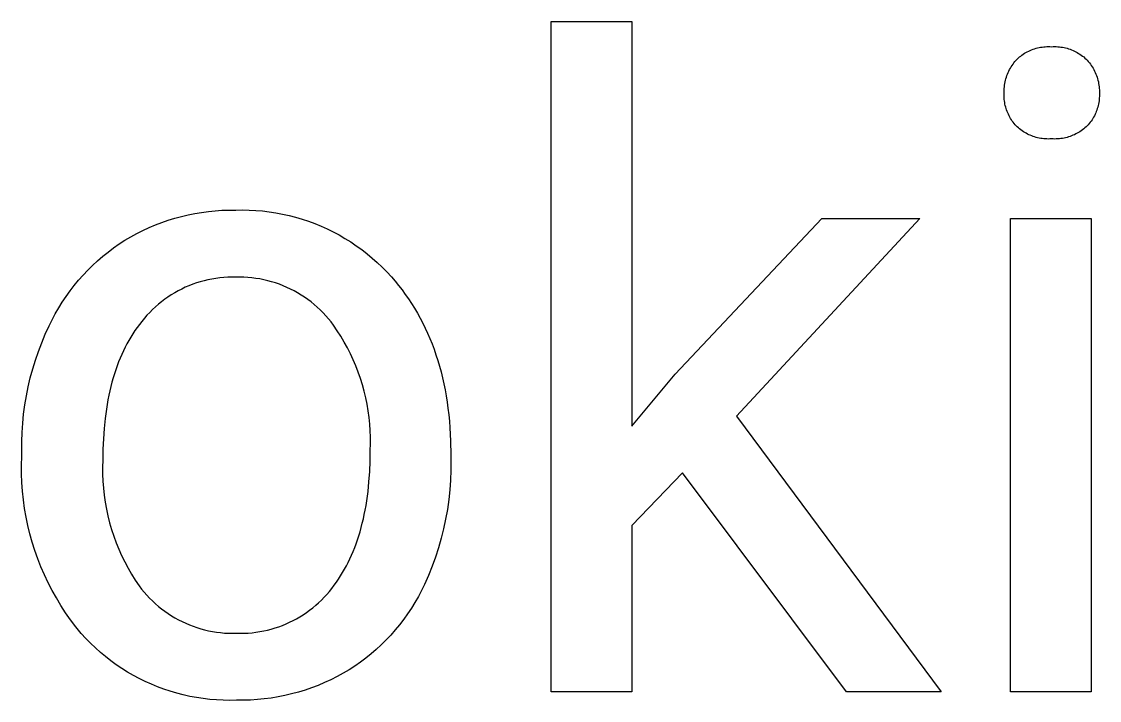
# Model space of a CAD drawing. Header units: millimetres. Extents: x 4001 to 9794, y -321 to 3726.
# Drawn here: x 8382.6 to 8440.2, y -61.9 to -25.6 of the extents above; entities that cross this region are included whole.
import ezdxf

# ---------------------------------------------------------------- set-up
doc = ezdxf.new("R2010")
doc.units = ezdxf.units.MM
doc.header["$MEASUREMENT"] = 0
doc.layers.add('Domyślny', color=7, linetype='Continuous', true_color=0x000000)

msp = doc.modelspace()

# ---------------------------------------------------------------- linework, layer by layer
at = {"layer": 'Domyślny'}
for p, q in [((8410.937, -61.413), (8410.937, -25.623)), ((8410.937, -25.623), (8415.239, -25.623)), ((8415.239, -25.623), (8415.239, -47.233)), ((8436.746, -27.074), (8436.826, -27.05)), ((8436.826, -27.05), (8436.907, -27.029)), ((8436.907, -27.029), (8436.989, -27.01)), ((8436.989, -27.01), (8437.071, -26.994)), ((8437.071, -26.994), (8437.154, -26.982)), ((8437.154, -26.982), (8437.237, -26.972)), ((8437.237, -26.972), (8437.32, -26.965)), ((8437.32, -26.965), (8437.404, -26.96)), ((8437.404, -26.96), (8437.488, -26.959)), ((8437.488, -26.959), (8437.571, -26.961)), ((8437.571, -26.961), (8437.655, -26.966)), ((8437.655, -26.966), (8437.739, -26.961)), ((8437.739, -26.961), (8437.823, -26.96)), ((8437.823, -26.96), (8437.907, -26.961)), ((8437.907, -26.961), (8437.991, -26.965)), ((8437.991, -26.965), (8438.075, -26.972)), ((8438.075, -26.972), (8438.159, -26.982)), ((8438.159, -26.982), (8438.242, -26.995)), ((8438.242, -26.995), (8438.324, -27.011)), ((8438.324, -27.011), (8438.406, -27.03)), ((8438.406, -27.03), (8438.488, -27.051)), ((8438.488, -27.051), (8438.568, -27.075)), ((8435.759, -27.686), (8435.819, -27.627)), ((8435.819, -27.627), (8435.88, -27.57)), ((8435.88, -27.57), (8435.943, -27.515)), ((8435.943, -27.515), (8436.009, -27.463)), ((8436.009, -27.463), (8436.076, -27.413)), ((8436.076, -27.413), (8436.145, -27.365)), ((8436.145, -27.365), (8436.215, -27.319)), ((8436.215, -27.319), (8436.287, -27.277)), ((8436.287, -27.277), (8436.36, -27.236)), ((8436.36, -27.236), (8436.435, -27.199)), ((8436.435, -27.199), (8436.511, -27.163)), ((8436.511, -27.163), (8436.588, -27.131)), ((8436.588, -27.131), (8436.667, -27.101)), ((8436.667, -27.101), (8436.746, -27.074)), ((8438.568, -27.075), (8438.648, -27.102)), ((8438.648, -27.102), (8438.726, -27.132)), ((8438.726, -27.132), (8438.804, -27.164)), ((8438.804, -27.164), (8438.88, -27.199)), ((8438.88, -27.199), (8438.956, -27.237)), ((8438.956, -27.237), (8439.03, -27.277)), ((8439.03, -27.277), (8439.102, -27.32)), ((8439.102, -27.32), (8439.173, -27.365)), ((8439.173, -27.365), (8439.242, -27.413)), ((8439.242, -27.413), (8439.31, -27.463)), ((8439.31, -27.463), (8439.376, -27.515)), ((8439.376, -27.515), (8439.44, -27.57)), ((8439.44, -27.57), (8439.502, -27.627)), ((8439.502, -27.627), (8439.562, -27.686)), ((8435.374, -28.266), (8435.413, -28.188)), ((8435.413, -28.188), (8435.455, -28.111)), ((8435.455, -28.111), (8435.499, -28.036)), ((8435.499, -28.036), (8435.546, -27.963)), ((8435.546, -27.963), (8435.596, -27.891)), ((8435.596, -27.891), (8435.648, -27.82)), ((8435.648, -27.82), (8435.702, -27.752)), ((8435.702, -27.752), (8435.759, -27.686)), ((8439.562, -27.686), (8439.619, -27.752)), ((8439.619, -27.752), (8439.674, -27.82)), ((8439.674, -27.82), (8439.727, -27.89)), ((8439.727, -27.89), (8439.777, -27.961)), ((8439.777, -27.961), (8439.825, -28.035)), ((8439.825, -28.035), (8439.87, -28.11)), ((8439.87, -28.11), (8439.913, -28.186)), ((8439.913, -28.186), (8439.953, -28.264)), ((8435.175, -28.843), (8435.195, -28.758)), ((8435.195, -28.758), (8435.218, -28.674)), ((8435.218, -28.674), (8435.243, -28.59)), ((8435.243, -28.59), (8435.272, -28.507)), ((8435.272, -28.507), (8435.303, -28.426)), ((8435.303, -28.426), (8435.337, -28.345)), ((8435.337, -28.345), (8435.374, -28.266)), ((8439.953, -28.264), (8439.99, -28.343)), ((8439.99, -28.343), (8440.025, -28.424)), ((8440.025, -28.424), (8440.056, -28.506)), ((8440.056, -28.506), (8440.085, -28.588)), ((8440.085, -28.588), (8440.111, -28.672)), ((8440.111, -28.672), (8440.134, -28.756)), ((8440.134, -28.756), (8440.154, -28.842)), ((8435.119, -29.363), (8435.121, -29.276)), ((8435.121, -29.276), (8435.126, -29.189)), ((8435.126, -29.189), (8435.134, -29.102)), ((8435.134, -29.102), (8435.145, -29.015)), ((8435.145, -29.015), (8435.159, -28.929)), ((8435.159, -28.929), (8435.175, -28.843)), ((8440.154, -28.842), (8440.171, -28.928)), ((8440.171, -28.928), (8440.186, -29.014)), ((8440.186, -29.014), (8440.197, -29.101)), ((8440.197, -29.101), (8440.205, -29.188)), ((8440.205, -29.188), (8440.21, -29.275)), ((8440.21, -29.275), (8440.213, -29.363)), ((8435.118, -29.533), (8435.119, -29.451)), ((8435.12, -29.616), (8435.118, -29.533)), ((8435.119, -29.451), (8435.119, -29.363)), ((8435.124, -29.698), (8435.12, -29.616)), ((8435.131, -29.781), (8435.124, -29.698)), ((8435.141, -29.863), (8435.131, -29.781)), ((8435.153, -29.944), (8435.141, -29.863)), ((8440.19, -29.864), (8440.177, -29.946)), ((8440.2, -29.782), (8440.19, -29.864)), ((8440.207, -29.699), (8440.2, -29.782)), ((8440.211, -29.616), (8440.207, -29.699)), ((8440.213, -29.533), (8440.211, -29.616)), ((8440.213, -29.363), (8440.212, -29.451)), ((8440.212, -29.451), (8440.213, -29.533)), ((8435.168, -30.026), (8435.153, -29.944)), ((8435.186, -30.106), (8435.168, -30.026)), ((8435.207, -30.186), (8435.186, -30.106)), ((8435.23, -30.266), (8435.207, -30.186)), ((8435.256, -30.344), (8435.23, -30.266)), ((8435.285, -30.422), (8435.256, -30.344)), ((8435.316, -30.498), (8435.285, -30.422)), ((8435.349, -30.574), (8435.316, -30.498)), ((8440.012, -30.5), (8439.978, -30.576)), ((8440.043, -30.424), (8440.012, -30.5)), ((8440.072, -30.346), (8440.043, -30.424)), ((8440.099, -30.267), (8440.072, -30.346)), ((8440.122, -30.188), (8440.099, -30.267)), ((8440.143, -30.108), (8440.122, -30.188)), ((8440.162, -30.027), (8440.143, -30.108)), ((8440.177, -29.946), (8440.162, -30.027)), ((8435.385, -30.648), (8435.349, -30.574)), ((8435.424, -30.721), (8435.385, -30.648)), ((8435.465, -30.793), (8435.424, -30.721)), ((8435.508, -30.863), (8435.465, -30.793)), ((8435.554, -30.932), (8435.508, -30.863)), ((8435.602, -30.999), (8435.554, -30.932)), ((8435.652, -31.065), (8435.602, -30.999)), ((8435.705, -31.129), (8435.652, -31.065)), ((8439.67, -31.066), (8439.617, -31.129)), ((8439.721, -31), (8439.67, -31.066)), ((8439.77, -30.933), (8439.721, -31)), ((8439.816, -30.865), (8439.77, -30.933)), ((8439.86, -30.795), (8439.816, -30.865)), ((8439.902, -30.723), (8439.86, -30.795)), ((8439.941, -30.65), (8439.902, -30.723)), ((8439.978, -30.576), (8439.941, -30.65)), ((8435.759, -31.191), (8435.705, -31.129)), ((8435.819, -31.248), (8435.759, -31.191)), ((8435.882, -31.304), (8435.819, -31.248)), ((8435.946, -31.357), (8435.882, -31.304)), ((8436.012, -31.408), (8435.946, -31.357)), ((8436.079, -31.456), (8436.012, -31.408)), ((8436.149, -31.503), (8436.079, -31.456)), ((8436.219, -31.547), (8436.149, -31.503)), ((8436.291, -31.588), (8436.219, -31.547)), ((8436.365, -31.627), (8436.291, -31.588)), ((8436.44, -31.663), (8436.365, -31.627)), ((8436.516, -31.697), (8436.44, -31.663)), ((8438.876, -31.663), (8438.799, -31.697)), ((8438.951, -31.626), (8438.876, -31.663)), ((8439.025, -31.587), (8438.951, -31.626)), ((8439.098, -31.546), (8439.025, -31.587)), ((8439.169, -31.502), (8439.098, -31.546)), ((8439.239, -31.456), (8439.169, -31.502)), ((8439.307, -31.407), (8439.239, -31.456)), ((8439.373, -31.356), (8439.307, -31.407)), ((8439.438, -31.303), (8439.373, -31.356)), ((8439.501, -31.248), (8439.438, -31.303)), ((8439.562, -31.191), (8439.501, -31.248)), ((8439.617, -31.129), (8439.562, -31.191)), ((8436.593, -31.729), (8436.516, -31.697)), ((8436.671, -31.757), (8436.593, -31.729)), ((8436.75, -31.783), (8436.671, -31.757)), ((8436.83, -31.807), (8436.75, -31.783)), ((8436.911, -31.827), (8436.83, -31.807)), ((8436.992, -31.845), (8436.911, -31.827)), ((8437.074, -31.86), (8436.992, -31.845)), ((8437.157, -31.872), (8437.074, -31.86)), ((8437.239, -31.882), (8437.157, -31.872)), ((8437.322, -31.888), (8437.239, -31.882)), ((8437.405, -31.892), (8437.322, -31.888)), ((8437.489, -31.893), (8437.405, -31.892)), ((8437.572, -31.891), (8437.489, -31.893)), ((8437.655, -31.887), (8437.572, -31.891)), ((8437.739, -31.891), (8437.655, -31.887)), ((8437.822, -31.893), (8437.739, -31.891)), ((8437.906, -31.892), (8437.822, -31.893)), ((8437.989, -31.888), (8437.906, -31.892)), ((8438.073, -31.881), (8437.989, -31.888)), ((8438.156, -31.872), (8438.073, -31.881)), ((8438.238, -31.859), (8438.156, -31.872)), ((8438.321, -31.844), (8438.238, -31.859)), ((8438.402, -31.826), (8438.321, -31.844)), ((8438.483, -31.806), (8438.402, -31.826)), ((8438.564, -31.782), (8438.483, -31.806)), ((8438.643, -31.756), (8438.564, -31.782)), ((8438.722, -31.728), (8438.643, -31.756)), ((8438.799, -31.697), (8438.722, -31.728)), ((8393.346, -35.701), (8393.711, -35.689)), ((8393.711, -35.689), (8394.077, -35.689)), ((8394.077, -35.689), (8394.436, -35.683)), ((8394.436, -35.683), (8394.796, -35.688)), ((8394.796, -35.688), (8395.155, -35.706)), ((8390.131, -36.349), (8390.476, -36.23)), ((8390.476, -36.23), (8390.826, -36.122)), ((8390.826, -36.122), (8391.179, -36.026)), ((8391.179, -36.026), (8391.535, -35.942)), ((8391.535, -35.942), (8391.893, -35.87)), ((8391.893, -35.87), (8392.254, -35.809)), ((8392.254, -35.809), (8392.617, -35.761)), ((8392.617, -35.761), (8392.981, -35.725)), ((8392.981, -35.725), (8393.346, -35.701)), ((8395.155, -35.706), (8395.513, -35.736)), ((8395.513, -35.736), (8395.871, -35.778)), ((8395.871, -35.778), (8396.226, -35.832)), ((8396.226, -35.832), (8396.58, -35.898)), ((8396.58, -35.898), (8396.931, -35.976)), ((8396.931, -35.976), (8397.279, -36.066)), ((8397.279, -36.066), (8397.624, -36.167)), ((8397.624, -36.167), (8397.965, -36.281)), ((8417.543, -44.455), (8425.382, -36.137)), ((8430.618, -36.137), (8420.821, -46.695)), ((8425.382, -36.137), (8430.618, -36.137)), ((8435.469, -61.413), (8435.469, -36.137)), ((8435.469, -36.137), (8439.775, -36.137)), ((8439.775, -36.137), (8439.775, -61.413)), ((8388.793, -36.939), (8389.12, -36.775)), ((8389.12, -36.775), (8389.452, -36.621)), ((8389.452, -36.621), (8389.789, -36.48)), ((8389.789, -36.48), (8390.131, -36.349)), ((8397.965, -36.281), (8398.302, -36.405)), ((8398.302, -36.405), (8398.635, -36.542)), ((8398.635, -36.542), (8398.963, -36.689)), ((8398.963, -36.689), (8399.286, -36.847)), ((8387.851, -37.498), (8388.156, -37.299)), ((8388.156, -37.299), (8388.472, -37.113)), ((8388.472, -37.113), (8388.793, -36.939)), ((8399.286, -36.847), (8399.603, -37.017)), ((8399.603, -37.017), (8399.914, -37.197)), ((8399.914, -37.197), (8400.219, -37.387)), ((8400.219, -37.387), (8400.518, -37.588)), ((8386.979, -38.154), (8387.262, -37.926)), ((8387.262, -37.926), (8387.553, -37.707)), ((8387.553, -37.707), (8387.851, -37.498)), ((8400.518, -37.588), (8400.809, -37.798)), ((8400.809, -37.798), (8401.093, -38.019)), ((8386.436, -38.639), (8386.703, -38.392)), ((8386.703, -38.392), (8386.979, -38.154)), ((8401.093, -38.019), (8401.37, -38.248)), ((8401.37, -38.248), (8401.639, -38.488)), ((8401.639, -38.488), (8401.899, -38.736)), ((8385.927, -39.159), (8386.177, -38.895)), ((8386.177, -38.895), (8386.436, -38.639)), ((8401.899, -38.736), (8402.151, -38.993)), ((8402.151, -38.993), (8402.393, -39.258)), ((8385.231, -40), (8385.453, -39.712)), ((8385.453, -39.712), (8385.685, -39.432)), ((8385.685, -39.432), (8385.927, -39.159)), ((8391.782, -39.65), (8391.583, -39.727)), ((8391.983, -39.58), (8391.782, -39.65)), ((8392.186, -39.516), (8391.983, -39.58)), ((8392.391, -39.46), (8392.186, -39.516)), ((8392.598, -39.411), (8392.391, -39.46)), ((8392.806, -39.369), (8392.598, -39.411)), ((8393.016, -39.334), (8392.806, -39.369)), ((8393.227, -39.306), (8393.016, -39.334)), ((8393.439, -39.286), (8393.227, -39.306)), ((8393.651, -39.272), (8393.439, -39.286)), ((8393.864, -39.267), (8393.651, -39.272)), ((8394.077, -39.268), (8393.864, -39.267)), ((8394.293, -39.266), (8394.077, -39.268)), ((8394.509, -39.271), (8394.293, -39.266)), ((8394.725, -39.284), (8394.509, -39.271)), ((8394.94, -39.304), (8394.725, -39.284)), ((8395.154, -39.332), (8394.94, -39.304)), ((8395.368, -39.367), (8395.154, -39.332)), ((8395.58, -39.409), (8395.368, -39.367)), ((8395.79, -39.459), (8395.58, -39.409)), ((8395.999, -39.516), (8395.79, -39.459)), ((8396.205, -39.58), (8395.999, -39.516)), ((8396.409, -39.651), (8396.205, -39.58)), ((8396.611, -39.729), (8396.409, -39.651)), ((8402.393, -39.258), (8402.589, -39.483)), ((8402.589, -39.483), (8402.778, -39.713)), ((8402.778, -39.713), (8402.961, -39.948)), ((8384.815, -40.598), (8385.018, -40.296)), ((8385.018, -40.296), (8385.231, -40)), ((8390.638, -40.213), (8390.46, -40.329)), ((8390.82, -40.103), (8390.638, -40.213)), ((8391.006, -39.999), (8390.82, -40.103)), ((8391.195, -39.902), (8391.006, -39.999)), ((8391.388, -39.811), (8391.195, -39.902)), ((8391.583, -39.727), (8391.388, -39.811)), ((8396.809, -39.815), (8396.611, -39.729)), ((8397.005, -39.906), (8396.809, -39.815)), ((8397.197, -40.005), (8397.005, -39.906)), ((8397.386, -40.11), (8397.197, -40.005)), ((8397.571, -40.222), (8397.386, -40.11)), ((8397.752, -40.34), (8397.571, -40.222)), ((8402.961, -39.948), (8403.138, -40.187)), ((8403.138, -40.187), (8403.308, -40.43)), ((8384.623, -40.907), (8384.815, -40.598)), ((8389.79, -40.853), (8389.634, -40.998)), ((8389.951, -40.714), (8389.79, -40.853)), ((8390.116, -40.58), (8389.951, -40.714)), ((8390.286, -40.451), (8390.116, -40.58)), ((8390.46, -40.329), (8390.286, -40.451)), ((8397.929, -40.464), (8397.752, -40.34)), ((8398.102, -40.594), (8397.929, -40.464)), ((8398.27, -40.731), (8398.102, -40.594)), ((8398.433, -40.872), (8398.27, -40.731)), ((8398.591, -41.02), (8398.433, -40.872)), ((8403.308, -40.43), (8403.472, -40.679)), ((8403.472, -40.679), (8403.631, -40.932)), ((8384.269, -41.544), (8384.441, -41.222)), ((8384.441, -41.222), (8384.623, -40.907)), ((8389.338, -41.304), (8389.199, -41.464)), ((8389.484, -41.148), (8389.338, -41.304)), ((8389.634, -40.998), (8389.484, -41.148)), ((8398.744, -41.173), (8398.591, -41.02)), ((8398.892, -41.33), (8398.744, -41.173)), ((8399.034, -41.493), (8398.892, -41.33)), ((8403.631, -40.932), (8403.783, -41.189)), ((8403.783, -41.189), (8403.928, -41.451)), ((8403.928, -41.451), (8404.068, -41.718)), ((8383.904, -42.318), (8384.109, -41.87)), ((8384.109, -41.87), (8384.269, -41.544)), ((8388.815, -41.959), (8388.699, -42.123)), ((8388.936, -41.799), (8388.815, -41.959)), ((8389.064, -41.629), (8388.936, -41.799)), ((8389.199, -41.464), (8389.064, -41.629)), ((8399.17, -41.661), (8399.034, -41.493)), ((8399.3, -41.834), (8399.17, -41.661)), ((8399.501, -42.127), (8399.3, -41.834)), ((8404.068, -41.718), (8404.201, -41.989)), ((8404.201, -41.989), (8404.328, -42.265)), ((8383.715, -42.772), (8383.904, -42.318)), ((8388.478, -42.465), (8388.373, -42.643)), ((8388.586, -42.292), (8388.478, -42.465)), ((8388.699, -42.123), (8388.586, -42.292)), ((8399.692, -42.426), (8399.501, -42.127)), ((8399.873, -42.732), (8399.692, -42.426)), ((8404.328, -42.265), (8404.449, -42.546)), ((8404.449, -42.546), (8404.564, -42.831)), ((8383.54, -43.232), (8383.715, -42.772)), ((8388.174, -43.01), (8388.081, -43.2)), ((8388.272, -42.824), (8388.174, -43.01)), ((8388.373, -42.643), (8388.272, -42.824)), ((8400.044, -43.044), (8399.873, -42.732)), ((8400.205, -43.361), (8400.044, -43.044)), ((8404.564, -42.831), (8404.673, -43.121)), ((8404.673, -43.121), (8404.775, -43.415)), ((8383.237, -44.167), (8383.381, -43.697)), ((8383.381, -43.697), (8383.54, -43.232)), ((8387.905, -43.593), (8387.823, -43.796)), ((8387.991, -43.395), (8387.905, -43.593)), ((8388.081, -43.2), (8387.991, -43.395)), ((8400.354, -43.684), (8400.205, -43.361)), ((8400.493, -44.011), (8400.354, -43.684)), ((8404.775, -43.415), (8404.871, -43.714)), ((8404.871, -43.714), (8404.961, -44.018)), ((8383.108, -44.642), (8383.237, -44.167)), ((8387.671, -44.215), (8387.6, -44.43)), ((8387.745, -44.003), (8387.671, -44.215)), ((8387.823, -43.796), (8387.745, -44.003)), ((8400.621, -44.342), (8400.493, -44.011)), ((8404.961, -44.018), (8405.045, -44.326)), ((8405.045, -44.326), (8405.122, -44.639)), ((8382.996, -45.121), (8383.108, -44.642)), ((8387.47, -44.874), (8387.411, -45.103)), ((8387.533, -44.65), (8387.47, -44.874)), ((8387.6, -44.43), (8387.533, -44.65)), ((8400.738, -44.678), (8400.621, -44.342)), ((8400.844, -45.017), (8400.738, -44.678)), ((8405.122, -44.639), (8405.193, -44.956)), ((8415.239, -47.233), (8417.543, -44.455)), ((8382.899, -45.604), (8382.996, -45.121)), ((8387.356, -45.335), (8387.304, -45.572)), ((8387.411, -45.103), (8387.356, -45.335)), ((8400.939, -45.36), (8400.844, -45.017)), ((8401.022, -45.705), (8400.939, -45.36)), ((8405.193, -44.956), (8405.259, -45.278)), ((8405.259, -45.278), (8405.317, -45.604)), ((8382.818, -46.089), (8382.899, -45.604)), ((8387.257, -45.814), (8387.213, -46.059)), ((8387.304, -45.572), (8387.257, -45.814)), ((8401.093, -46.054), (8401.022, -45.705)), ((8401.153, -46.404), (8401.093, -46.054)), ((8405.317, -45.604), (8405.37, -45.935)), ((8405.37, -45.935), (8405.417, -46.271)), ((8382.704, -47.066), (8382.753, -46.577)), ((8382.753, -46.577), (8382.818, -46.089)), ((8387.173, -46.309), (8387.104, -46.821)), ((8387.213, -46.059), (8387.173, -46.309)), ((8401.201, -46.756), (8401.153, -46.404)), ((8405.417, -46.271), (8405.457, -46.612)), ((8405.457, -46.612), (8405.491, -46.957)), ((8382.672, -47.557), (8382.704, -47.066)), ((8387.104, -46.821), (8387.051, -47.35)), ((8401.238, -47.11), (8401.201, -46.756)), ((8401.263, -47.464), (8401.238, -47.11)), ((8405.491, -46.957), (8405.519, -47.306)), ((8420.821, -46.695), (8431.757, -61.413)), ((8382.655, -48.049), (8382.672, -47.557)), ((8387.051, -47.35), (8387.012, -47.897)), ((8401.276, -47.819), (8401.263, -47.464)), ((8405.519, -47.306), (8405.541, -47.66)), ((8405.541, -47.66), (8405.556, -48.019)), ((8382.655, -48.541), (8382.655, -48.049)), ((8387.012, -47.897), (8386.99, -48.46)), ((8401.266, -48.53), (8401.277, -48.175)), ((8401.277, -48.175), (8401.276, -47.819)), ((8405.556, -48.019), (8405.569, -48.75)), ((8382.64, -49.308), (8382.655, -48.845)), ((8382.655, -48.845), (8382.655, -48.541)), ((8386.99, -48.46), (8386.982, -49.04)), ((8401.259, -49.1), (8401.266, -48.53)), ((8405.569, -48.75), (8405.569, -49.054)), ((8382.641, -49.772), (8382.64, -49.308)), ((8386.982, -49.04), (8386.97, -49.415)), ((8386.97, -49.415), (8386.971, -49.789)), ((8401.236, -49.653), (8401.259, -49.1)), ((8405.569, -49.054), (8405.568, -49.579)), ((8382.658, -50.235), (8382.641, -49.772)), ((8386.971, -49.789), (8386.985, -50.163)), ((8401.198, -50.191), (8401.236, -49.653)), ((8405.568, -49.579), (8405.55, -50.103)), ((8417.938, -49.708), (8415.239, -52.535)), ((8426.707, -61.413), (8417.938, -49.708)), ((8382.691, -50.698), (8382.658, -50.235)), ((8386.985, -50.163), (8387.012, -50.537)), ((8387.012, -50.537), (8387.052, -50.909)), ((8401.146, -50.712), (8401.198, -50.191)), ((8405.513, -50.627), (8405.458, -51.148)), ((8405.55, -50.103), (8405.513, -50.627)), ((8382.739, -51.159), (8382.691, -50.698)), ((8382.803, -51.618), (8382.739, -51.159)), ((8387.052, -50.909), (8387.105, -51.28)), ((8401.038, -51.464), (8401.078, -51.217)), ((8401.078, -51.217), (8401.146, -50.712)), ((8405.458, -51.148), (8405.384, -51.668)), ((8382.882, -52.075), (8382.803, -51.618)), ((8387.105, -51.28), (8387.171, -51.648)), ((8387.171, -51.648), (8387.25, -52.015)), ((8400.948, -51.945), (8400.995, -51.707)), ((8400.995, -51.707), (8401.038, -51.464)), ((8405.384, -51.668), (8405.293, -52.184)), ((8382.977, -52.529), (8382.882, -52.075)), ((8387.25, -52.015), (8387.341, -52.378)), ((8387.341, -52.378), (8387.445, -52.737)), ((8400.842, -52.41), (8400.897, -52.18)), ((8400.897, -52.18), (8400.948, -51.945)), ((8405.293, -52.184), (8405.184, -52.698)), ((8383.087, -52.979), (8382.977, -52.529)), ((8387.445, -52.737), (8387.562, -53.093)), ((8400.655, -53.078), (8400.721, -52.859)), ((8400.721, -52.859), (8400.783, -52.637)), ((8400.783, -52.637), (8400.842, -52.41)), ((8405.184, -52.698), (8405.057, -53.207)), ((8415.239, -52.535), (8415.239, -61.413)), ((8383.212, -53.426), (8383.087, -52.979)), ((8383.352, -53.868), (8383.212, -53.426)), ((8387.562, -53.093), (8387.691, -53.445)), ((8387.691, -53.445), (8387.832, -53.792)), ((8400.435, -53.709), (8400.512, -53.503)), ((8400.512, -53.503), (8400.585, -53.292)), ((8400.585, -53.292), (8400.655, -53.078)), ((8405.057, -53.207), (8404.913, -53.711)), ((8383.507, -54.305), (8383.352, -53.868)), ((8387.832, -53.792), (8387.985, -54.133)), ((8400.18, -54.305), (8400.269, -54.11)), ((8400.269, -54.11), (8400.354, -53.912)), ((8400.354, -53.912), (8400.435, -53.709)), ((8404.913, -53.711), (8404.751, -54.21)), ((8383.677, -54.736), (8383.507, -54.305)), ((8387.985, -54.133), (8388.15, -54.47)), ((8388.15, -54.47), (8388.326, -54.8)), ((8399.892, -54.864), (8399.991, -54.682)), ((8399.991, -54.682), (8400.088, -54.495)), ((8400.088, -54.495), (8400.18, -54.305)), ((8404.751, -54.21), (8404.571, -54.703)), ((8383.861, -55.161), (8383.677, -54.736)), ((8384.06, -55.58), (8383.861, -55.161)), ((8388.326, -54.8), (8388.514, -55.124)), ((8388.514, -55.124), (8388.713, -55.441)), ((8399.569, -55.387), (8399.68, -55.217)), ((8399.68, -55.217), (8399.788, -55.043)), ((8399.788, -55.043), (8399.892, -54.864)), ((8404.375, -55.189), (8404.162, -55.669)), ((8404.571, -54.703), (8404.375, -55.189)), ((8384.273, -55.992), (8384.06, -55.58)), ((8388.713, -55.441), (8388.923, -55.751)), ((8388.923, -55.751), (8389.054, -55.922)), ((8399.21, -55.883), (8399.335, -55.716)), ((8399.335, -55.716), (8399.454, -55.554)), ((8399.454, -55.554), (8399.569, -55.387)), ((8404.162, -55.669), (8404.003, -55.995)), ((8384.499, -56.397), (8384.273, -55.992)), ((8384.74, -56.793), (8384.499, -56.397)), ((8389.054, -55.922), (8389.19, -56.088)), ((8389.19, -56.088), (8389.331, -56.249)), ((8389.331, -56.249), (8389.479, -56.406)), ((8389.479, -56.406), (8389.631, -56.557)), ((8398.657, -56.507), (8398.803, -56.358)), ((8398.803, -56.358), (8398.944, -56.204)), ((8398.944, -56.204), (8399.08, -56.046)), ((8399.08, -56.046), (8399.21, -55.883)), ((8403.834, -56.316), (8403.654, -56.631)), ((8404.003, -55.995), (8403.834, -56.316)), ((8384.993, -57.182), (8384.74, -56.793)), ((8389.631, -56.557), (8389.789, -56.703)), ((8389.789, -56.703), (8389.951, -56.843)), ((8389.951, -56.843), (8390.119, -56.978)), ((8390.119, -56.978), (8390.291, -57.106)), ((8398.025, -57.05), (8398.19, -56.922)), ((8398.19, -56.922), (8398.35, -56.789)), ((8398.35, -56.789), (8398.506, -56.65)), ((8398.506, -56.65), (8398.657, -56.507)), ((8403.463, -56.939), (8403.262, -57.241)), ((8403.654, -56.631), (8403.463, -56.939)), ((8385.26, -57.561), (8384.993, -57.182)), ((8385.539, -57.931), (8385.26, -57.561)), ((8390.291, -57.106), (8390.467, -57.229)), ((8390.467, -57.229), (8390.647, -57.346)), ((8390.647, -57.346), (8390.831, -57.456)), ((8390.831, -57.456), (8391.019, -57.56)), ((8391.019, -57.56), (8391.211, -57.657)), ((8397.142, -57.602), (8397.326, -57.504)), ((8397.326, -57.504), (8397.506, -57.399)), ((8397.506, -57.399), (8397.683, -57.289)), ((8397.683, -57.289), (8397.856, -57.172)), ((8397.856, -57.172), (8398.025, -57.05)), ((8403.051, -57.536), (8402.83, -57.824)), ((8403.262, -57.241), (8403.051, -57.536)), ((8385.83, -58.292), (8385.539, -57.931)), ((8391.211, -57.657), (8391.406, -57.748)), ((8391.406, -57.748), (8391.603, -57.832)), ((8391.603, -57.832), (8391.804, -57.909)), ((8391.804, -57.909), (8392.007, -57.979)), ((8392.007, -57.979), (8392.212, -58.042)), ((8392.212, -58.042), (8392.42, -58.097)), ((8392.42, -58.097), (8392.629, -58.146)), ((8392.629, -58.146), (8392.839, -58.187)), ((8395.573, -58.156), (8395.777, -58.11)), ((8395.777, -58.11), (8395.979, -58.057)), ((8395.979, -58.057), (8396.179, -57.998)), ((8396.179, -57.998), (8396.376, -57.932)), ((8396.376, -57.932), (8396.572, -57.859)), ((8396.572, -57.859), (8396.765, -57.78)), ((8396.765, -57.78), (8396.955, -57.694)), ((8396.955, -57.694), (8397.142, -57.602)), ((8402.599, -58.104), (8402.359, -58.375)), ((8402.83, -57.824), (8402.599, -58.104)), ((8386.072, -58.557), (8385.83, -58.292)), ((8386.323, -58.813), (8386.072, -58.557)), ((8392.839, -58.187), (8393.051, -58.222)), ((8393.051, -58.222), (8393.265, -58.248)), ((8393.265, -58.248), (8393.478, -58.268)), ((8393.478, -58.268), (8393.693, -58.28)), ((8393.693, -58.28), (8393.908, -58.284)), ((8393.908, -58.284), (8394.122, -58.281)), ((8394.122, -58.281), (8394.331, -58.284)), ((8394.331, -58.284), (8394.539, -58.28)), ((8394.539, -58.28), (8394.748, -58.269)), ((8394.748, -58.269), (8394.955, -58.251)), ((8394.955, -58.251), (8395.162, -58.226)), ((8395.162, -58.226), (8395.368, -58.195)), ((8395.368, -58.195), (8395.573, -58.156)), ((8402.11, -58.639), (8401.852, -58.894)), ((8402.359, -58.375), (8402.11, -58.639)), ((8386.582, -59.061), (8386.323, -58.813)), ((8386.85, -59.3), (8386.582, -59.061)), ((8401.586, -59.14), (8401.311, -59.377)), ((8401.852, -58.894), (8401.586, -59.14)), ((8387.126, -59.529), (8386.85, -59.3)), ((8387.409, -59.75), (8387.126, -59.529)), ((8387.699, -59.96), (8387.409, -59.75)), ((8400.739, -59.823), (8400.441, -60.03)), ((8401.029, -59.605), (8400.739, -59.823)), ((8401.311, -59.377), (8401.029, -59.605)), ((8387.997, -60.16), (8387.699, -59.96)), ((8388.301, -60.351), (8387.997, -60.16)), ((8388.611, -60.531), (8388.301, -60.351)), ((8399.817, -60.417), (8399.491, -60.594)), ((8400.137, -60.228), (8399.817, -60.417)), ((8400.441, -60.03), (8400.137, -60.228)), ((8388.927, -60.7), (8388.611, -60.531)), ((8389.249, -60.858), (8388.927, -60.7)), ((8389.576, -61.005), (8389.249, -60.858)), ((8389.908, -61.142), (8389.576, -61.005)), ((8398.821, -60.917), (8398.479, -61.061)), ((8399.159, -60.761), (8398.821, -60.917)), ((8399.491, -60.594), (8399.159, -60.761)), ((8390.244, -61.266), (8389.908, -61.142)), ((8390.585, -61.38), (8390.244, -61.266)), ((8390.929, -61.482), (8390.585, -61.38)), ((8391.276, -61.572), (8390.929, -61.482)), ((8391.626, -61.65), (8391.276, -61.572)), ((8397.067, -61.521), (8396.705, -61.606)), ((8397.425, -61.424), (8397.067, -61.521)), ((8397.78, -61.314), (8397.425, -61.424)), ((8398.132, -61.193), (8397.78, -61.314)), ((8398.479, -61.061), (8398.132, -61.193)), ((8415.239, -61.413), (8410.937, -61.413)), ((8431.757, -61.413), (8426.707, -61.413)), ((8439.775, -61.413), (8435.469, -61.413)), ((8391.979, -61.716), (8391.626, -61.65)), ((8392.333, -61.77), (8391.979, -61.716)), ((8392.689, -61.813), (8392.333, -61.77)), ((8393.047, -61.843), (8392.689, -61.813)), ((8393.405, -61.861), (8393.047, -61.843)), ((8393.764, -61.867), (8393.405, -61.861)), ((8394.122, -61.86), (8393.764, -61.867)), ((8394.494, -61.861), (8394.122, -61.86)), ((8394.865, -61.849), (8394.494, -61.861)), ((8395.236, -61.825), (8394.865, -61.849)), ((8395.606, -61.789), (8395.236, -61.825)), ((8395.974, -61.74), (8395.606, -61.789)), ((8396.341, -61.679), (8395.974, -61.74)), ((8396.705, -61.606), (8396.341, -61.679))]:
    msp.add_line(p, q, dxfattribs=at)

doc.saveas('drawing.dxf')
